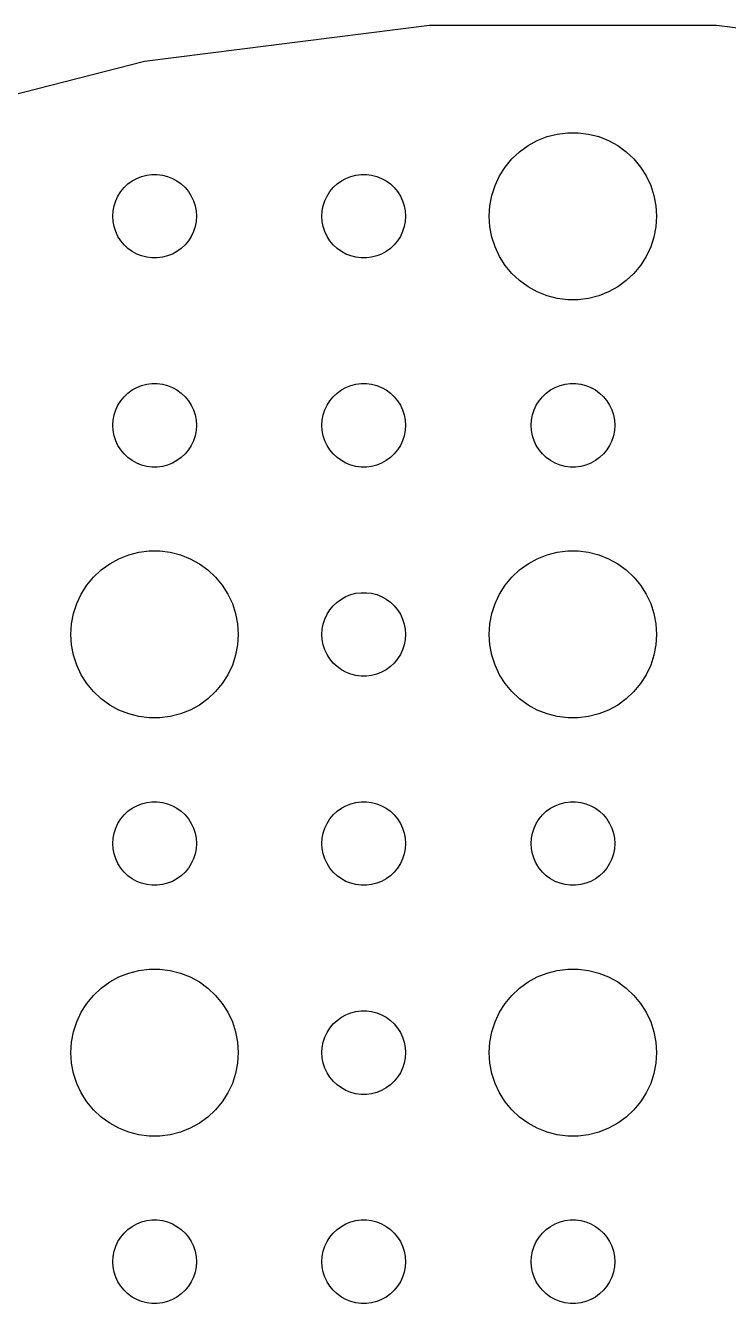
# Model space of a CAD drawing. Header units: metres. Extents: x -82 to 82, y -82 to 82.
# Drawn here: x -19.62 to 5.57, y 36 to 81.84 of the extents above; entities that cross this region are included whole.
import ezdxf

# ---------------------------------------------------------------- set-up
doc = ezdxf.new("R2010")
doc.units = ezdxf.units.M

msp = doc.modelspace()

# ---------------------------------------------------------------- linework, layer by layer
for p, q in [((-5.14882, 81.8382), (-15.3653, 80.5475)), ((5.14882, 81.8382), (-5.14882, 81.8382)), ((15.3653, 80.5475), (5.14882, 81.8382)), ((-15.3653, 80.5475), (-25.3394, 77.9866)), ((-0.92705, 77.8532), (-0.56213, 77.9469)), ((-0.56213, 77.9469), (-0.18837, 77.9941)), ((-0.18837, 77.9941), (0.18837, 77.9941)), ((0.18837, 77.9941), (0.56213, 77.9469)), ((0.56213, 77.9469), (0.92705, 77.8532)), ((-1.91226, 77.3115), (-1.60747, 77.533)), ((-1.60747, 77.533), (-1.27733, 77.7145)), ((-1.27733, 77.7145), (-0.92705, 77.8532)), ((0.92705, 77.8532), (1.27733, 77.7145)), ((1.27733, 77.7145), (1.60747, 77.533)), ((1.60747, 77.533), (1.91226, 77.3115)), ((-2.42705, 76.7634), (-2.1869, 77.0536)), ((-2.1869, 77.0536), (-1.91226, 77.3115)), ((1.91226, 77.3115), (2.1869, 77.0536)), ((2.1869, 77.0536), (2.42705, 76.7634)), ((-2.62891, 76.4453), (-2.42705, 76.7634)), ((2.42705, 76.7634), (2.62891, 76.4453)), ((-16.0934, 76.0268), (-15.9561, 76.1558)), ((-15.9561, 76.1558), (-15.8037, 76.2665)), ((-15.8037, 76.2665), (-15.6387, 76.3572)), ((-15.6387, 76.3572), (-15.4635, 76.4266)), ((-15.4635, 76.4266), (-15.2811, 76.4734)), ((-15.2811, 76.4734), (-15.0942, 76.497)), ((-15.0942, 76.497), (-14.9058, 76.497)), ((-14.9058, 76.497), (-14.7189, 76.4734)), ((-14.7189, 76.4734), (-14.5365, 76.4266)), ((-14.5365, 76.4266), (-14.3613, 76.3572)), ((-14.3613, 76.3572), (-14.1963, 76.2665)), ((-14.1963, 76.2665), (-14.0439, 76.1558)), ((-14.0439, 76.1558), (-13.9065, 76.0268)), ((-8.59344, 76.0268), (-8.45613, 76.1558)), ((-8.45613, 76.1558), (-8.30373, 76.2665)), ((-8.30373, 76.2665), (-8.13866, 76.3572)), ((-8.13866, 76.3572), (-7.96352, 76.4266)), ((-7.96352, 76.4266), (-7.78107, 76.4734)), ((-7.78107, 76.4734), (-7.59418, 76.497)), ((-7.59418, 76.497), (-7.40581, 76.497)), ((-7.40581, 76.497), (-7.21892, 76.4734)), ((-7.21892, 76.4734), (-7.03647, 76.4266)), ((-7.03647, 76.4266), (-6.86133, 76.3572)), ((-6.86133, 76.3572), (-6.69626, 76.2665)), ((-6.69626, 76.2665), (-6.54385, 76.1558)), ((-6.54385, 76.1558), (-6.40654, 76.0268)), ((-2.90575, 75.7461), (-2.78932, 76.1044)), ((-2.78932, 76.1044), (-2.62891, 76.4453)), ((2.62891, 76.4453), (2.78932, 76.1044)), ((2.78932, 76.1044), (2.90575, 75.7461)), ((-16.3947, 75.5522), (-16.3145, 75.7226)), ((-16.3145, 75.7226), (-16.2135, 75.8817)), ((-16.2135, 75.8817), (-16.0934, 76.0268)), ((-13.9065, 76.0268), (-13.7865, 75.8817)), ((-13.7865, 75.8817), (-13.6855, 75.7226)), ((-13.6855, 75.7226), (-13.6053, 75.5522)), ((-8.89465, 75.5522), (-8.81445, 75.7226)), ((-8.81445, 75.7226), (-8.71352, 75.8817)), ((-8.71352, 75.8817), (-8.59344, 76.0268)), ((-6.40654, 76.0268), (-6.28647, 75.8817)), ((-6.28647, 75.8817), (-6.18553, 75.7226)), ((-6.18553, 75.7226), (-6.10533, 75.5522)), ((-2.97633, 75.376), (-2.90575, 75.7461)), ((2.90575, 75.7461), (2.97633, 75.376)), ((-16.5, 75), (-16.4882, 75.188)), ((-16.4882, 75.188), (-16.4529, 75.373)), ((-16.4529, 75.373), (-16.3947, 75.5522)), ((-13.6053, 75.5522), (-13.5471, 75.373)), ((-13.5471, 75.373), (-13.5118, 75.188)), ((-13.5118, 75.188), (-13.5, 75)), ((-9, 75), (-8.98816, 75.188)), ((-8.98816, 75.188), (-8.95287, 75.373)), ((-8.95287, 75.373), (-8.89465, 75.5522)), ((-6.10533, 75.5522), (-6.04712, 75.373)), ((-6.04712, 75.373), (-6.01183, 75.188)), ((-6.01183, 75.188), (-6, 75)), ((-3, 75), (-2.97633, 75.376)), ((2.97633, 75.376), (3, 75)), ((-16.4882, 74.812), (-16.5, 75)), ((-16.4529, 74.627), (-16.4882, 74.812)), ((-13.5118, 74.812), (-13.5471, 74.627)), ((-13.5, 75), (-13.5118, 74.812)), ((-8.98816, 74.812), (-9, 75)), ((-8.95287, 74.627), (-8.98816, 74.812)), ((-6.01183, 74.812), (-6.04712, 74.627)), ((-6, 75), (-6.01183, 74.812)), ((-2.97633, 74.624), (-3, 75)), ((3, 75), (2.97633, 74.624)), ((-16.3947, 74.4478), (-16.4529, 74.627)), ((-16.3145, 74.2774), (-16.3947, 74.4478)), ((-16.2135, 74.1183), (-16.3145, 74.2774)), ((-13.6855, 74.2774), (-13.7865, 74.1183)), ((-13.6053, 74.4478), (-13.6855, 74.2774)), ((-13.5471, 74.627), (-13.6053, 74.4478)), ((-8.89465, 74.4478), (-8.95287, 74.627)), ((-8.81445, 74.2774), (-8.89465, 74.4478)), ((-8.71352, 74.1183), (-8.81445, 74.2774)), ((-6.18553, 74.2774), (-6.28647, 74.1183)), ((-6.10533, 74.4478), (-6.18553, 74.2774)), ((-6.04712, 74.627), (-6.10533, 74.4478)), ((-2.90575, 74.2539), (-2.97633, 74.624)), ((-2.78932, 73.8956), (-2.90575, 74.2539)), ((2.90575, 74.2539), (2.78932, 73.8956)), ((2.97633, 74.624), (2.90575, 74.2539)), ((-16.0934, 73.9732), (-16.2135, 74.1183)), ((-15.9561, 73.8442), (-16.0934, 73.9732)), ((-15.8037, 73.7335), (-15.9561, 73.8442)), ((-14.0439, 73.8442), (-14.1963, 73.7335)), ((-13.9065, 73.9732), (-14.0439, 73.8442)), ((-13.7865, 74.1183), (-13.9065, 73.9732)), ((-8.59344, 73.9732), (-8.71352, 74.1183)), ((-8.45613, 73.8442), (-8.59344, 73.9732)), ((-8.30373, 73.7335), (-8.45613, 73.8442)), ((-6.54385, 73.8442), (-6.69626, 73.7335)), ((-6.40654, 73.9732), (-6.54385, 73.8442)), ((-6.28647, 74.1183), (-6.40654, 73.9732)), ((-2.62891, 73.5547), (-2.78932, 73.8956)), ((2.78932, 73.8956), (2.62891, 73.5547)), ((-15.6387, 73.6428), (-15.8037, 73.7335)), ((-15.4635, 73.5734), (-15.6387, 73.6428)), ((-15.2811, 73.5266), (-15.4635, 73.5734)), ((-15.0942, 73.503), (-15.2811, 73.5266)), ((-14.9058, 73.503), (-15.0942, 73.503)), ((-14.7189, 73.5266), (-14.9058, 73.503)), ((-14.5365, 73.5734), (-14.7189, 73.5266)), ((-14.3613, 73.6428), (-14.5365, 73.5734)), ((-14.1963, 73.7335), (-14.3613, 73.6428)), ((-8.13866, 73.6428), (-8.30373, 73.7335)), ((-7.96352, 73.5734), (-8.13866, 73.6428)), ((-7.78107, 73.5266), (-7.96352, 73.5734)), ((-7.59418, 73.503), (-7.78107, 73.5266)), ((-7.40581, 73.503), (-7.59418, 73.503)), ((-7.21892, 73.5266), (-7.40581, 73.503)), ((-7.03647, 73.5734), (-7.21892, 73.5266)), ((-6.86133, 73.6428), (-7.03647, 73.5734)), ((-6.69626, 73.7335), (-6.86133, 73.6428)), ((-2.42705, 73.2366), (-2.62891, 73.5547)), ((2.62891, 73.5547), (2.42705, 73.2366)), ((-2.1869, 72.9464), (-2.42705, 73.2366)), ((-1.91226, 72.6885), (-2.1869, 72.9464)), ((2.1869, 72.9464), (1.91226, 72.6885)), ((2.42705, 73.2366), (2.1869, 72.9464)), ((-1.60747, 72.467), (-1.91226, 72.6885)), ((-1.27733, 72.2855), (-1.60747, 72.467)), ((1.60747, 72.467), (1.27733, 72.2855)), ((1.91226, 72.6885), (1.60747, 72.467)), ((-0.92705, 72.1468), (-1.27733, 72.2855)), ((-0.56213, 72.0531), (-0.92705, 72.1468)), ((-0.18837, 72.0059), (-0.56213, 72.0531)), ((0.18837, 72.0059), (-0.18837, 72.0059)), ((0.56213, 72.0531), (0.18837, 72.0059)), ((0.92705, 72.1468), (0.56213, 72.0531)), ((1.27733, 72.2855), (0.92705, 72.1468)), ((-15.9561, 68.6558), (-15.8037, 68.7665)), ((-15.8037, 68.7665), (-15.6387, 68.8572)), ((-15.6387, 68.8572), (-15.4635, 68.9266)), ((-15.4635, 68.9266), (-15.2811, 68.9734)), ((-15.2811, 68.9734), (-15.0942, 68.997)), ((-15.0942, 68.997), (-14.9058, 68.997)), ((-14.9058, 68.997), (-14.7189, 68.9734)), ((-14.7189, 68.9734), (-14.5365, 68.9266)), ((-14.5365, 68.9266), (-14.3613, 68.8572)), ((-14.3613, 68.8572), (-14.1963, 68.7665)), ((-14.1963, 68.7665), (-14.0439, 68.6558)), ((-8.45613, 68.6558), (-8.30373, 68.7665)), ((-8.30373, 68.7665), (-8.13866, 68.8572)), ((-8.13866, 68.8572), (-7.96352, 68.9266)), ((-7.96352, 68.9266), (-7.78107, 68.9734)), ((-7.78107, 68.9734), (-7.59418, 68.997)), ((-7.59418, 68.997), (-7.40581, 68.997)), ((-7.40581, 68.997), (-7.21892, 68.9734)), ((-7.21892, 68.9734), (-7.03647, 68.9266)), ((-7.03647, 68.9266), (-6.86133, 68.8572)), ((-6.86133, 68.8572), (-6.69626, 68.7665)), ((-6.69626, 68.7665), (-6.54385, 68.6558)), ((-0.95613, 68.6558), (-0.80373, 68.7665)), ((-0.80373, 68.7665), (-0.63866, 68.8572)), ((-0.63866, 68.8572), (-0.46352, 68.9266)), ((-0.46352, 68.9266), (-0.28107, 68.9734)), ((-0.28107, 68.9734), (-0.09418, 68.997)), ((-0.09418, 68.997), (0.09418, 68.997)), ((0.09418, 68.997), (0.28107, 68.9734)), ((0.28107, 68.9734), (0.46352, 68.9266)), ((0.46352, 68.9266), (0.63866, 68.8572)), ((0.63866, 68.8572), (0.80373, 68.7665)), ((0.80373, 68.7665), (0.95613, 68.6558)), ((-16.3145, 68.2226), (-16.2135, 68.3817)), ((-16.2135, 68.3817), (-16.0934, 68.5268)), ((-16.0934, 68.5268), (-15.9561, 68.6558)), ((-14.0439, 68.6558), (-13.9065, 68.5268)), ((-13.9065, 68.5268), (-13.7865, 68.3817)), ((-13.7865, 68.3817), (-13.6855, 68.2226)), ((-8.81445, 68.2226), (-8.71352, 68.3817)), ((-8.71352, 68.3817), (-8.59344, 68.5268)), ((-8.59344, 68.5268), (-8.45613, 68.6558)), ((-6.54385, 68.6558), (-6.40654, 68.5268)), ((-6.40654, 68.5268), (-6.28647, 68.3817)), ((-6.28647, 68.3817), (-6.18553, 68.2226)), ((-1.31445, 68.2226), (-1.21352, 68.3817)), ((-1.21352, 68.3817), (-1.09344, 68.5268)), ((-1.09344, 68.5268), (-0.95613, 68.6558)), ((0.95613, 68.6558), (1.09344, 68.5268)), ((1.09344, 68.5268), (1.21352, 68.3817)), ((1.21352, 68.3817), (1.31445, 68.2226)), ((-16.4882, 67.688), (-16.4529, 67.873)), ((-16.4529, 67.873), (-16.3947, 68.0522)), ((-16.3947, 68.0522), (-16.3145, 68.2226)), ((-13.6855, 68.2226), (-13.6053, 68.0522)), ((-13.6053, 68.0522), (-13.5471, 67.873)), ((-13.5471, 67.873), (-13.5118, 67.688)), ((-8.98816, 67.688), (-8.95287, 67.873)), ((-8.95287, 67.873), (-8.89465, 68.0522)), ((-8.89465, 68.0522), (-8.81445, 68.2226)), ((-6.18553, 68.2226), (-6.10533, 68.0522)), ((-6.10533, 68.0522), (-6.04712, 67.873)), ((-6.04712, 67.873), (-6.01183, 67.688)), ((-1.48816, 67.688), (-1.45287, 67.873)), ((-1.45287, 67.873), (-1.39465, 68.0522)), ((-1.39465, 68.0522), (-1.31445, 68.2226)), ((1.31445, 68.2226), (1.39465, 68.0522)), ((1.39465, 68.0522), (1.45287, 67.873)), ((1.45287, 67.873), (1.48816, 67.688)), ((-16.5, 67.5), (-16.4882, 67.688)), ((-16.4882, 67.312), (-16.5, 67.5)), ((-13.5118, 67.688), (-13.5, 67.5)), ((-13.5, 67.5), (-13.5118, 67.312)), ((-9, 67.5), (-8.98816, 67.688)), ((-8.98816, 67.312), (-9, 67.5)), ((-6.01183, 67.688), (-6, 67.5)), ((-6, 67.5), (-6.01183, 67.312)), ((-1.5, 67.5), (-1.48816, 67.688)), ((-1.48816, 67.312), (-1.5, 67.5)), ((1.48816, 67.688), (1.5, 67.5)), ((1.5, 67.5), (1.48816, 67.312)), ((-16.4529, 67.127), (-16.4882, 67.312)), ((-16.3947, 66.9478), (-16.4529, 67.127)), ((-16.3145, 66.7774), (-16.3947, 66.9478)), ((-13.6053, 66.9478), (-13.6855, 66.7774)), ((-13.5471, 67.127), (-13.6053, 66.9478)), ((-13.5118, 67.312), (-13.5471, 67.127)), ((-8.95287, 67.127), (-8.98816, 67.312)), ((-8.89465, 66.9478), (-8.95287, 67.127)), ((-8.81445, 66.7774), (-8.89465, 66.9478)), ((-6.10533, 66.9478), (-6.18553, 66.7774)), ((-6.04712, 67.127), (-6.10533, 66.9478)), ((-6.01183, 67.312), (-6.04712, 67.127)), ((-1.45287, 67.127), (-1.48816, 67.312)), ((-1.39465, 66.9478), (-1.45287, 67.127)), ((-1.31445, 66.7774), (-1.39465, 66.9478)), ((1.39465, 66.9478), (1.31445, 66.7774)), ((1.45287, 67.127), (1.39465, 66.9478)), ((1.48816, 67.312), (1.45287, 67.127)), ((-16.2135, 66.6183), (-16.3145, 66.7774)), ((-16.0934, 66.4732), (-16.2135, 66.6183)), ((-15.9561, 66.3442), (-16.0934, 66.4732)), ((-13.9065, 66.4732), (-14.0439, 66.3442)), ((-13.7865, 66.6183), (-13.9065, 66.4732)), ((-13.6855, 66.7774), (-13.7865, 66.6183)), ((-8.71352, 66.6183), (-8.81445, 66.7774)), ((-8.59344, 66.4732), (-8.71352, 66.6183)), ((-8.45613, 66.3442), (-8.59344, 66.4732)), ((-6.40654, 66.4732), (-6.54385, 66.3442)), ((-6.28647, 66.6183), (-6.40654, 66.4732)), ((-6.18553, 66.7774), (-6.28647, 66.6183)), ((-1.21352, 66.6183), (-1.31445, 66.7774)), ((-1.09344, 66.4732), (-1.21352, 66.6183)), ((-0.95613, 66.3442), (-1.09344, 66.4732)), ((1.09344, 66.4732), (0.95613, 66.3442)), ((1.21352, 66.6183), (1.09344, 66.4732)), ((1.31445, 66.7774), (1.21352, 66.6183)), ((-15.8037, 66.2335), (-15.9561, 66.3442)), ((-15.6387, 66.1428), (-15.8037, 66.2335)), ((-15.4635, 66.0734), (-15.6387, 66.1428)), ((-15.2811, 66.0266), (-15.4635, 66.0734)), ((-15.0942, 66.003), (-15.2811, 66.0266)), ((-14.9058, 66.003), (-15.0942, 66.003)), ((-14.7189, 66.0266), (-14.9058, 66.003)), ((-14.5365, 66.0734), (-14.7189, 66.0266)), ((-14.3613, 66.1428), (-14.5365, 66.0734)), ((-14.1963, 66.2335), (-14.3613, 66.1428)), ((-14.0439, 66.3442), (-14.1963, 66.2335)), ((-8.30373, 66.2335), (-8.45613, 66.3442)), ((-8.13866, 66.1428), (-8.30373, 66.2335)), ((-7.96352, 66.0734), (-8.13866, 66.1428)), ((-7.78107, 66.0266), (-7.96352, 66.0734)), ((-7.59418, 66.003), (-7.78107, 66.0266)), ((-7.40581, 66.003), (-7.59418, 66.003)), ((-7.21892, 66.0266), (-7.40581, 66.003)), ((-7.03647, 66.0734), (-7.21892, 66.0266)), ((-6.86133, 66.1428), (-7.03647, 66.0734)), ((-6.69626, 66.2335), (-6.86133, 66.1428)), ((-6.54385, 66.3442), (-6.69626, 66.2335)), ((-0.80373, 66.2335), (-0.95613, 66.3442)), ((-0.63866, 66.1428), (-0.80373, 66.2335)), ((-0.46352, 66.0734), (-0.63866, 66.1428)), ((-0.28107, 66.0266), (-0.46352, 66.0734)), ((-0.09418, 66.003), (-0.28107, 66.0266)), ((0.09418, 66.003), (-0.09418, 66.003)), ((0.28107, 66.0266), (0.09418, 66.003)), ((0.46352, 66.0734), (0.28107, 66.0266)), ((0.63866, 66.1428), (0.46352, 66.0734)), ((0.80373, 66.2335), (0.63866, 66.1428)), ((0.95613, 66.3442), (0.80373, 66.2335)), ((-16.2773, 62.7145), (-15.927, 62.8532)), ((-15.927, 62.8532), (-15.5621, 62.9469)), ((-15.5621, 62.9469), (-15.1884, 62.9941)), ((-15.1884, 62.9941), (-14.8116, 62.9941)), ((-14.8116, 62.9941), (-14.4379, 62.9469)), ((-14.4379, 62.9469), (-14.0729, 62.8532)), ((-14.0729, 62.8532), (-13.7227, 62.7145)), ((-1.27733, 62.7145), (-0.92705, 62.8532)), ((-0.92705, 62.8532), (-0.56213, 62.9469)), ((-0.56213, 62.9469), (-0.18837, 62.9941)), ((-0.18837, 62.9941), (0.18837, 62.9941)), ((0.18837, 62.9941), (0.56213, 62.9469)), ((0.56213, 62.9469), (0.92705, 62.8532)), ((0.92705, 62.8532), (1.27733, 62.7145)), ((-16.9123, 62.3115), (-16.6075, 62.533)), ((-16.6075, 62.533), (-16.2773, 62.7145)), ((-13.7227, 62.7145), (-13.3925, 62.533)), ((-13.3925, 62.533), (-13.0877, 62.3115)), ((-1.91226, 62.3115), (-1.60747, 62.533)), ((-1.60747, 62.533), (-1.27733, 62.7145)), ((1.27733, 62.7145), (1.60747, 62.533)), ((1.60747, 62.533), (1.91226, 62.3115)), ((-17.427, 61.7634), (-17.1869, 62.0536)), ((-17.1869, 62.0536), (-16.9123, 62.3115)), ((-13.0877, 62.3115), (-12.8131, 62.0536)), ((-12.8131, 62.0536), (-12.5729, 61.7634)), ((-2.42705, 61.7634), (-2.1869, 62.0536)), ((-2.1869, 62.0536), (-1.91226, 62.3115)), ((1.91226, 62.3115), (2.1869, 62.0536)), ((2.1869, 62.0536), (2.42705, 61.7634)), ((-17.7893, 61.1044), (-17.6289, 61.4453)), ((-17.6289, 61.4453), (-17.427, 61.7634)), ((-12.5729, 61.7634), (-12.3711, 61.4453)), ((-12.3711, 61.4453), (-12.2107, 61.1044)), ((-8.13866, 61.3572), (-7.96352, 61.4266)), ((-7.96352, 61.4266), (-7.78107, 61.4734)), ((-7.78107, 61.4734), (-7.59418, 61.497)), ((-7.59418, 61.497), (-7.40581, 61.497)), ((-7.40581, 61.497), (-7.21892, 61.4734)), ((-7.21892, 61.4734), (-7.03647, 61.4266)), ((-7.03647, 61.4266), (-6.86133, 61.3572)), ((-2.78932, 61.1044), (-2.62891, 61.4453)), ((-2.62891, 61.4453), (-2.42705, 61.7634)), ((2.42705, 61.7634), (2.62891, 61.4453)), ((2.62891, 61.4453), (2.78932, 61.1044)), ((-17.9057, 60.7461), (-17.7893, 61.1044)), ((-12.2107, 61.1044), (-12.0942, 60.7461)), ((-8.71352, 60.8817), (-8.59344, 61.0268)), ((-8.59344, 61.0268), (-8.45613, 61.1558)), ((-8.45613, 61.1558), (-8.30373, 61.2665)), ((-8.30373, 61.2665), (-8.13866, 61.3572)), ((-6.86133, 61.3572), (-6.69626, 61.2665)), ((-6.69626, 61.2665), (-6.54385, 61.1558)), ((-6.54385, 61.1558), (-6.40654, 61.0268)), ((-6.40654, 61.0268), (-6.28647, 60.8817)), ((-2.90575, 60.7461), (-2.78932, 61.1044)), ((2.78932, 61.1044), (2.90575, 60.7461)), ((-17.9763, 60.376), (-17.9057, 60.7461)), ((-12.0942, 60.7461), (-12.0237, 60.376)), ((-8.95287, 60.373), (-8.89465, 60.5522)), ((-8.89465, 60.5522), (-8.81445, 60.7226)), ((-8.81445, 60.7226), (-8.71352, 60.8817)), ((-6.28647, 60.8817), (-6.18553, 60.7226)), ((-6.18553, 60.7226), (-6.10533, 60.5522)), ((-6.10533, 60.5522), (-6.04712, 60.373)), ((-2.97633, 60.376), (-2.90575, 60.7461)), ((2.90575, 60.7461), (2.97633, 60.376)), ((-18, 60), (-17.9763, 60.376)), ((-12.0237, 60.376), (-12, 60)), ((-9, 60), (-8.98816, 60.188)), ((-8.98816, 60.188), (-8.95287, 60.373)), ((-6.04712, 60.373), (-6.01183, 60.188)), ((-6.01183, 60.188), (-6, 60)), ((-3, 60), (-2.97633, 60.376)), ((2.97633, 60.376), (3, 60)), ((-17.9763, 59.624), (-18, 60)), ((-17.9057, 59.2539), (-17.9763, 59.624)), ((-12.0237, 59.624), (-12.0942, 59.2539)), ((-12, 60), (-12.0237, 59.624)), ((-8.98816, 59.812), (-9, 60)), ((-8.95287, 59.627), (-8.98816, 59.812)), ((-8.89465, 59.4478), (-8.95287, 59.627)), ((-6.04712, 59.627), (-6.10533, 59.4478)), ((-6.01183, 59.812), (-6.04712, 59.627)), ((-6, 60), (-6.01183, 59.812)), ((-2.97633, 59.624), (-3, 60)), ((-2.90575, 59.2539), (-2.97633, 59.624)), ((2.97633, 59.624), (2.90575, 59.2539)), ((3, 60), (2.97633, 59.624)), ((-17.7893, 58.8956), (-17.9057, 59.2539)), ((-12.0942, 59.2539), (-12.2107, 58.8956)), ((-8.81445, 59.2774), (-8.89465, 59.4478)), ((-8.71352, 59.1183), (-8.81445, 59.2774)), ((-6.18553, 59.2774), (-6.28647, 59.1183)), ((-6.10533, 59.4478), (-6.18553, 59.2774)), ((-2.78932, 58.8956), (-2.90575, 59.2539)), ((2.90575, 59.2539), (2.78932, 58.8956)), ((-17.6289, 58.5547), (-17.7893, 58.8956)), ((-12.2107, 58.8956), (-12.3711, 58.5547)), ((-8.59344, 58.9732), (-8.71352, 59.1183)), ((-8.45613, 58.8442), (-8.59344, 58.9732)), ((-8.30373, 58.7335), (-8.45613, 58.8442)), ((-8.13866, 58.6428), (-8.30373, 58.7335)), ((-6.69626, 58.7335), (-6.86133, 58.6428)), ((-6.54385, 58.8442), (-6.69626, 58.7335)), ((-6.40654, 58.9732), (-6.54385, 58.8442)), ((-6.28647, 59.1183), (-6.40654, 58.9732)), ((-2.62891, 58.5547), (-2.78932, 58.8956)), ((2.78932, 58.8956), (2.62891, 58.5547)), ((-17.427, 58.2366), (-17.6289, 58.5547)), ((-17.1869, 57.9464), (-17.427, 58.2366)), ((-12.5729, 58.2366), (-12.8131, 57.9464)), ((-12.3711, 58.5547), (-12.5729, 58.2366)), ((-7.96352, 58.5734), (-8.13866, 58.6428)), ((-7.78107, 58.5266), (-7.96352, 58.5734)), ((-7.59418, 58.503), (-7.78107, 58.5266)), ((-7.40581, 58.503), (-7.59418, 58.503)), ((-7.21892, 58.5266), (-7.40581, 58.503)), ((-7.03647, 58.5734), (-7.21892, 58.5266)), ((-6.86133, 58.6428), (-7.03647, 58.5734)), ((-2.42705, 58.2366), (-2.62891, 58.5547)), ((-2.1869, 57.9464), (-2.42705, 58.2366)), ((2.42705, 58.2366), (2.1869, 57.9464)), ((2.62891, 58.5547), (2.42705, 58.2366)), ((-16.9123, 57.6885), (-17.1869, 57.9464)), ((-12.8131, 57.9464), (-13.0877, 57.6885)), ((-1.91226, 57.6885), (-2.1869, 57.9464)), ((2.1869, 57.9464), (1.91226, 57.6885)), ((-16.6075, 57.467), (-16.9123, 57.6885)), ((-16.2773, 57.2855), (-16.6075, 57.467)), ((-13.3925, 57.467), (-13.7227, 57.2855)), ((-13.0877, 57.6885), (-13.3925, 57.467)), ((-1.60747, 57.467), (-1.91226, 57.6885)), ((-1.27733, 57.2855), (-1.60747, 57.467)), ((1.60747, 57.467), (1.27733, 57.2855)), ((1.91226, 57.6885), (1.60747, 57.467)), ((-15.927, 57.1468), (-16.2773, 57.2855)), ((-15.5621, 57.0531), (-15.927, 57.1468)), ((-15.1884, 57.0059), (-15.5621, 57.0531)), ((-14.8116, 57.0059), (-15.1884, 57.0059)), ((-14.4379, 57.0531), (-14.8116, 57.0059)), ((-14.0729, 57.1468), (-14.4379, 57.0531)), ((-13.7227, 57.2855), (-14.0729, 57.1468)), ((-0.92705, 57.1468), (-1.27733, 57.2855)), ((-0.56213, 57.0531), (-0.92705, 57.1468)), ((-0.18837, 57.0059), (-0.56213, 57.0531)), ((0.18837, 57.0059), (-0.18837, 57.0059)), ((0.56213, 57.0531), (0.18837, 57.0059)), ((0.92705, 57.1468), (0.56213, 57.0531)), ((1.27733, 57.2855), (0.92705, 57.1468)), ((-16.0934, 53.5268), (-15.9561, 53.6558)), ((-15.9561, 53.6558), (-15.8037, 53.7665)), ((-15.8037, 53.7665), (-15.6387, 53.8572)), ((-15.6387, 53.8572), (-15.4635, 53.9266)), ((-15.4635, 53.9266), (-15.2811, 53.9734)), ((-15.2811, 53.9734), (-15.0942, 53.997)), ((-15.0942, 53.997), (-14.9058, 53.997)), ((-14.9058, 53.997), (-14.7189, 53.9734)), ((-14.7189, 53.9734), (-14.5365, 53.9266)), ((-14.5365, 53.9266), (-14.3613, 53.8572)), ((-14.3613, 53.8572), (-14.1963, 53.7665)), ((-14.1963, 53.7665), (-14.0439, 53.6558)), ((-14.0439, 53.6558), (-13.9065, 53.5268)), ((-8.59344, 53.5268), (-8.45613, 53.6558)), ((-8.45613, 53.6558), (-8.30373, 53.7665)), ((-8.30373, 53.7665), (-8.13866, 53.8572)), ((-8.13866, 53.8572), (-7.96352, 53.9266)), ((-7.96352, 53.9266), (-7.78107, 53.9734)), ((-7.78107, 53.9734), (-7.59418, 53.997)), ((-7.59418, 53.997), (-7.40581, 53.997)), ((-7.40581, 53.997), (-7.21892, 53.9734)), ((-7.21892, 53.9734), (-7.03647, 53.9266)), ((-7.03647, 53.9266), (-6.86133, 53.8572)), ((-6.86133, 53.8572), (-6.69626, 53.7665)), ((-6.69626, 53.7665), (-6.54385, 53.6558)), ((-6.54385, 53.6558), (-6.40654, 53.5268)), ((-1.09344, 53.5268), (-0.95613, 53.6558)), ((-0.95613, 53.6558), (-0.80373, 53.7665)), ((-0.80373, 53.7665), (-0.63866, 53.8572)), ((-0.63866, 53.8572), (-0.46352, 53.9266)), ((-0.46352, 53.9266), (-0.28107, 53.9734)), ((-0.28107, 53.9734), (-0.09418, 53.997)), ((-0.09418, 53.997), (0.09418, 53.997)), ((0.09418, 53.997), (0.28107, 53.9734)), ((0.28107, 53.9734), (0.46352, 53.9266)), ((0.46352, 53.9266), (0.63866, 53.8572)), ((0.63866, 53.8572), (0.80373, 53.7665)), ((0.80373, 53.7665), (0.95613, 53.6558)), ((0.95613, 53.6558), (1.09344, 53.5268)), ((-16.3947, 53.0522), (-16.3145, 53.2226)), ((-16.3145, 53.2226), (-16.2135, 53.3817)), ((-16.2135, 53.3817), (-16.0934, 53.5268)), ((-13.9065, 53.5268), (-13.7865, 53.3817)), ((-13.7865, 53.3817), (-13.6855, 53.2226)), ((-13.6855, 53.2226), (-13.6053, 53.0522)), ((-8.89465, 53.0522), (-8.81445, 53.2226)), ((-8.81445, 53.2226), (-8.71352, 53.3817)), ((-8.71352, 53.3817), (-8.59344, 53.5268)), ((-6.40654, 53.5268), (-6.28647, 53.3817)), ((-6.28647, 53.3817), (-6.18553, 53.2226)), ((-6.18553, 53.2226), (-6.10533, 53.0522)), ((-1.39465, 53.0522), (-1.31445, 53.2226)), ((-1.31445, 53.2226), (-1.21352, 53.3817)), ((-1.21352, 53.3817), (-1.09344, 53.5268)), ((1.09344, 53.5268), (1.21352, 53.3817)), ((1.21352, 53.3817), (1.31445, 53.2226)), ((1.31445, 53.2226), (1.39465, 53.0522)), ((-16.4882, 52.688), (-16.4529, 52.873)), ((-16.4529, 52.873), (-16.3947, 53.0522)), ((-13.6053, 53.0522), (-13.5471, 52.873)), ((-13.5471, 52.873), (-13.5118, 52.688)), ((-8.98816, 52.688), (-8.95287, 52.873)), ((-8.95287, 52.873), (-8.89465, 53.0522)), ((-6.10533, 53.0522), (-6.04712, 52.873)), ((-6.04712, 52.873), (-6.01183, 52.688)), ((-1.48816, 52.688), (-1.45287, 52.873)), ((-1.45287, 52.873), (-1.39465, 53.0522)), ((1.39465, 53.0522), (1.45287, 52.873)), ((1.45287, 52.873), (1.48816, 52.688)), ((-16.5, 52.5), (-16.4882, 52.688)), ((-16.4882, 52.312), (-16.5, 52.5)), ((-16.4529, 52.127), (-16.4882, 52.312)), ((-13.5118, 52.312), (-13.5471, 52.127)), ((-13.5118, 52.688), (-13.5, 52.5)), ((-13.5, 52.5), (-13.5118, 52.312)), ((-9, 52.5), (-8.98816, 52.688)), ((-8.98816, 52.312), (-9, 52.5)), ((-8.95287, 52.127), (-8.98816, 52.312)), ((-6.01183, 52.312), (-6.04712, 52.127)), ((-6.01183, 52.688), (-6, 52.5)), ((-6, 52.5), (-6.01183, 52.312)), ((-1.5, 52.5), (-1.48816, 52.688)), ((-1.48816, 52.312), (-1.5, 52.5)), ((-1.45287, 52.127), (-1.48816, 52.312)), ((1.48816, 52.312), (1.45287, 52.127)), ((1.48816, 52.688), (1.5, 52.5)), ((1.5, 52.5), (1.48816, 52.312)), ((-16.3947, 51.9478), (-16.4529, 52.127)), ((-16.3145, 51.7774), (-16.3947, 51.9478)), ((-13.6053, 51.9478), (-13.6855, 51.7774)), ((-13.5471, 52.127), (-13.6053, 51.9478)), ((-8.89465, 51.9478), (-8.95287, 52.127)), ((-8.81445, 51.7774), (-8.89465, 51.9478)), ((-6.10533, 51.9478), (-6.18553, 51.7774)), ((-6.04712, 52.127), (-6.10533, 51.9478)), ((-1.39465, 51.9478), (-1.45287, 52.127)), ((-1.31445, 51.7774), (-1.39465, 51.9478)), ((1.39465, 51.9478), (1.31445, 51.7774)), ((1.45287, 52.127), (1.39465, 51.9478)), ((-16.2135, 51.6183), (-16.3145, 51.7774)), ((-16.0934, 51.4732), (-16.2135, 51.6183)), ((-15.9561, 51.3442), (-16.0934, 51.4732)), ((-15.8037, 51.2335), (-15.9561, 51.3442)), ((-14.0439, 51.3442), (-14.1963, 51.2335)), ((-13.9065, 51.4732), (-14.0439, 51.3442)), ((-13.7865, 51.6183), (-13.9065, 51.4732)), ((-13.6855, 51.7774), (-13.7865, 51.6183)), ((-8.71352, 51.6183), (-8.81445, 51.7774)), ((-8.59344, 51.4732), (-8.71352, 51.6183)), ((-8.45613, 51.3442), (-8.59344, 51.4732)), ((-8.30373, 51.2335), (-8.45613, 51.3442)), ((-6.54385, 51.3442), (-6.69626, 51.2335)), ((-6.40654, 51.4732), (-6.54385, 51.3442)), ((-6.28647, 51.6183), (-6.40654, 51.4732)), ((-6.18553, 51.7774), (-6.28647, 51.6183)), ((-1.21352, 51.6183), (-1.31445, 51.7774)), ((-1.09344, 51.4732), (-1.21352, 51.6183)), ((-0.95613, 51.3442), (-1.09344, 51.4732)), ((-0.80373, 51.2335), (-0.95613, 51.3442)), ((0.95613, 51.3442), (0.80373, 51.2335)), ((1.09344, 51.4732), (0.95613, 51.3442)), ((1.21352, 51.6183), (1.09344, 51.4732)), ((1.31445, 51.7774), (1.21352, 51.6183)), ((-15.6387, 51.1428), (-15.8037, 51.2335)), ((-15.4635, 51.0734), (-15.6387, 51.1428)), ((-15.2811, 51.0266), (-15.4635, 51.0734)), ((-15.0942, 51.003), (-15.2811, 51.0266)), ((-14.9058, 51.003), (-15.0942, 51.003)), ((-14.7189, 51.0266), (-14.9058, 51.003)), ((-14.5365, 51.0734), (-14.7189, 51.0266)), ((-14.3613, 51.1428), (-14.5365, 51.0734)), ((-14.1963, 51.2335), (-14.3613, 51.1428)), ((-8.13866, 51.1428), (-8.30373, 51.2335)), ((-7.96352, 51.0734), (-8.13866, 51.1428)), ((-7.78107, 51.0266), (-7.96352, 51.0734)), ((-7.59418, 51.003), (-7.78107, 51.0266)), ((-7.40581, 51.003), (-7.59418, 51.003)), ((-7.21892, 51.0266), (-7.40581, 51.003)), ((-7.03647, 51.0734), (-7.21892, 51.0266)), ((-6.86133, 51.1428), (-7.03647, 51.0734)), ((-6.69626, 51.2335), (-6.86133, 51.1428)), ((-0.63866, 51.1428), (-0.80373, 51.2335)), ((-0.46352, 51.0734), (-0.63866, 51.1428)), ((-0.28107, 51.0266), (-0.46352, 51.0734)), ((-0.09418, 51.003), (-0.28107, 51.0266)), ((0.09418, 51.003), (-0.09418, 51.003)), ((0.28107, 51.0266), (0.09418, 51.003)), ((0.46352, 51.0734), (0.28107, 51.0266)), ((0.63866, 51.1428), (0.46352, 51.0734)), ((0.80373, 51.2335), (0.63866, 51.1428)), ((-16.6075, 47.533), (-16.2773, 47.7145)), ((-16.2773, 47.7145), (-15.927, 47.8532)), ((-15.927, 47.8532), (-15.5621, 47.9469)), ((-15.5621, 47.9469), (-15.1884, 47.9941)), ((-15.1884, 47.9941), (-14.8116, 47.9941)), ((-14.8116, 47.9941), (-14.4379, 47.9469)), ((-14.4379, 47.9469), (-14.0729, 47.8532)), ((-14.0729, 47.8532), (-13.7227, 47.7145)), ((-13.7227, 47.7145), (-13.3925, 47.533)), ((-1.60747, 47.533), (-1.27733, 47.7145)), ((-1.27733, 47.7145), (-0.92705, 47.8532)), ((-0.92705, 47.8532), (-0.56213, 47.9469)), ((-0.56213, 47.9469), (-0.18837, 47.9941)), ((-0.18837, 47.9941), (0.18837, 47.9941)), ((0.18837, 47.9941), (0.56213, 47.9469)), ((0.56213, 47.9469), (0.92705, 47.8532)), ((0.92705, 47.8532), (1.27733, 47.7145)), ((1.27733, 47.7145), (1.60747, 47.533)), ((-17.1869, 47.0536), (-16.9123, 47.3115)), ((-16.9123, 47.3115), (-16.6075, 47.533)), ((-13.3925, 47.533), (-13.0877, 47.3115)), ((-13.0877, 47.3115), (-12.8131, 47.0536)), ((-2.1869, 47.0536), (-1.91226, 47.3115)), ((-1.91226, 47.3115), (-1.60747, 47.533)), ((1.60747, 47.533), (1.91226, 47.3115)), ((1.91226, 47.3115), (2.1869, 47.0536)), ((-17.6289, 46.4453), (-17.427, 46.7634)), ((-17.427, 46.7634), (-17.1869, 47.0536)), ((-12.8131, 47.0536), (-12.5729, 46.7634)), ((-12.5729, 46.7634), (-12.3711, 46.4453)), ((-2.62891, 46.4453), (-2.42705, 46.7634)), ((-2.42705, 46.7634), (-2.1869, 47.0536)), ((2.1869, 47.0536), (2.42705, 46.7634)), ((2.42705, 46.7634), (2.62891, 46.4453)), ((-17.7893, 46.1044), (-17.6289, 46.4453)), ((-12.3711, 46.4453), (-12.2107, 46.1044)), ((-8.30373, 46.2665), (-8.13866, 46.3572)), ((-8.13866, 46.3572), (-7.96352, 46.4266)), ((-7.96352, 46.4266), (-7.78107, 46.4734)), ((-7.78107, 46.4734), (-7.59418, 46.497)), ((-7.59418, 46.497), (-7.40581, 46.497)), ((-7.40581, 46.497), (-7.21892, 46.4734)), ((-7.21892, 46.4734), (-7.03647, 46.4266)), ((-7.03647, 46.4266), (-6.86133, 46.3572)), ((-6.86133, 46.3572), (-6.69626, 46.2665)), ((-2.78932, 46.1044), (-2.62891, 46.4453)), ((2.62891, 46.4453), (2.78932, 46.1044)), ((-17.9057, 45.7461), (-17.7893, 46.1044)), ((-12.2107, 46.1044), (-12.0942, 45.7461)), ((-8.81445, 45.7226), (-8.71352, 45.8817)), ((-8.71352, 45.8817), (-8.59344, 46.0268)), ((-8.59344, 46.0268), (-8.45613, 46.1558)), ((-8.45613, 46.1558), (-8.30373, 46.2665)), ((-6.69626, 46.2665), (-6.54385, 46.1558)), ((-6.54385, 46.1558), (-6.40654, 46.0268)), ((-6.40654, 46.0268), (-6.28647, 45.8817)), ((-6.28647, 45.8817), (-6.18553, 45.7226)), ((-2.90575, 45.7461), (-2.78932, 46.1044)), ((2.78932, 46.1044), (2.90575, 45.7461)), ((-17.9763, 45.376), (-17.9057, 45.7461)), ((-12.0942, 45.7461), (-12.0237, 45.376)), ((-8.95287, 45.373), (-8.89465, 45.5522)), ((-8.89465, 45.5522), (-8.81445, 45.7226)), ((-6.18553, 45.7226), (-6.10533, 45.5522)), ((-6.10533, 45.5522), (-6.04712, 45.373)), ((-2.97633, 45.376), (-2.90575, 45.7461)), ((2.90575, 45.7461), (2.97633, 45.376)), ((-18, 45), (-17.9763, 45.376)), ((-17.9763, 44.624), (-18, 45)), ((-12.0237, 45.376), (-12, 45)), ((-12, 45), (-12.0237, 44.624)), ((-9, 45), (-8.98816, 45.188)), ((-8.98816, 44.812), (-9, 45)), ((-8.98816, 45.188), (-8.95287, 45.373)), ((-6.04712, 45.373), (-6.01183, 45.188)), ((-6.01183, 45.188), (-6, 45)), ((-6, 45), (-6.01183, 44.812)), ((-3, 45), (-2.97633, 45.376)), ((-2.97633, 44.624), (-3, 45)), ((2.97633, 45.376), (3, 45)), ((3, 45), (2.97633, 44.624)), ((-17.9057, 44.2539), (-17.9763, 44.624)), ((-12.0237, 44.624), (-12.0942, 44.2539)), ((-8.95287, 44.627), (-8.98816, 44.812)), ((-8.89465, 44.4478), (-8.95287, 44.627)), ((-6.04712, 44.627), (-6.10533, 44.4478)), ((-6.01183, 44.812), (-6.04712, 44.627)), ((-2.90575, 44.2539), (-2.97633, 44.624)), ((2.97633, 44.624), (2.90575, 44.2539)), ((-17.7893, 43.8956), (-17.9057, 44.2539)), ((-12.0942, 44.2539), (-12.2107, 43.8956)), ((-8.81445, 44.2774), (-8.89465, 44.4478)), ((-8.71352, 44.1183), (-8.81445, 44.2774)), ((-8.59344, 43.9732), (-8.71352, 44.1183)), ((-6.28647, 44.1183), (-6.40654, 43.9732)), ((-6.18553, 44.2774), (-6.28647, 44.1183)), ((-6.10533, 44.4478), (-6.18553, 44.2774)), ((-2.78932, 43.8956), (-2.90575, 44.2539)), ((2.90575, 44.2539), (2.78932, 43.8956)), ((-17.6289, 43.5547), (-17.7893, 43.8956)), ((-17.427, 43.2366), (-17.6289, 43.5547)), ((-12.3711, 43.5547), (-12.5729, 43.2366)), ((-12.2107, 43.8956), (-12.3711, 43.5547)), ((-8.45613, 43.8442), (-8.59344, 43.9732)), ((-8.30373, 43.7335), (-8.45613, 43.8442)), ((-8.13866, 43.6428), (-8.30373, 43.7335)), ((-7.96352, 43.5734), (-8.13866, 43.6428)), ((-7.78107, 43.5266), (-7.96352, 43.5734)), ((-7.03647, 43.5734), (-7.21892, 43.5266)), ((-6.86133, 43.6428), (-7.03647, 43.5734)), ((-6.69626, 43.7335), (-6.86133, 43.6428)), ((-6.54385, 43.8442), (-6.69626, 43.7335)), ((-6.40654, 43.9732), (-6.54385, 43.8442)), ((-2.62891, 43.5547), (-2.78932, 43.8956)), ((-2.42705, 43.2366), (-2.62891, 43.5547)), ((2.62891, 43.5547), (2.42705, 43.2366)), ((2.78932, 43.8956), (2.62891, 43.5547)), ((-17.1869, 42.9464), (-17.427, 43.2366)), ((-12.5729, 43.2366), (-12.8131, 42.9464)), ((-7.59418, 43.503), (-7.78107, 43.5266)), ((-7.40581, 43.503), (-7.59418, 43.503)), ((-7.21892, 43.5266), (-7.40581, 43.503)), ((-2.1869, 42.9464), (-2.42705, 43.2366)), ((2.42705, 43.2366), (2.1869, 42.9464)), ((-16.9123, 42.6885), (-17.1869, 42.9464)), ((-16.6075, 42.467), (-16.9123, 42.6885)), ((-13.0877, 42.6885), (-13.3925, 42.467)), ((-12.8131, 42.9464), (-13.0877, 42.6885)), ((-1.91226, 42.6885), (-2.1869, 42.9464)), ((-1.60747, 42.467), (-1.91226, 42.6885)), ((1.91226, 42.6885), (1.60747, 42.467)), ((2.1869, 42.9464), (1.91226, 42.6885)), ((-16.2773, 42.2855), (-16.6075, 42.467)), ((-15.927, 42.1468), (-16.2773, 42.2855)), ((-13.7227, 42.2855), (-14.0729, 42.1468)), ((-13.3925, 42.467), (-13.7227, 42.2855)), ((-1.27733, 42.2855), (-1.60747, 42.467)), ((-0.92705, 42.1468), (-1.27733, 42.2855)), ((1.27733, 42.2855), (0.92705, 42.1468)), ((1.60747, 42.467), (1.27733, 42.2855)), ((-15.5621, 42.0531), (-15.927, 42.1468)), ((-15.1884, 42.0059), (-15.5621, 42.0531)), ((-14.8116, 42.0059), (-15.1884, 42.0059)), ((-14.4379, 42.0531), (-14.8116, 42.0059)), ((-14.0729, 42.1468), (-14.4379, 42.0531)), ((-0.56213, 42.0531), (-0.92705, 42.1468)), ((-0.18837, 42.0059), (-0.56213, 42.0531)), ((0.18837, 42.0059), (-0.18837, 42.0059)), ((0.56213, 42.0531), (0.18837, 42.0059)), ((0.92705, 42.1468), (0.56213, 42.0531)), ((-15.4635, 38.9266), (-15.2811, 38.9734)), ((-15.2811, 38.9734), (-15.0942, 38.997)), ((-15.0942, 38.997), (-14.9058, 38.997)), ((-14.9058, 38.997), (-14.7189, 38.9734)), ((-14.7189, 38.9734), (-14.5365, 38.9266)), ((-7.96352, 38.9266), (-7.78107, 38.9734)), ((-7.78107, 38.9734), (-7.59418, 38.997)), ((-7.59418, 38.997), (-7.40581, 38.997)), ((-7.40581, 38.997), (-7.21892, 38.9734)), ((-7.21892, 38.9734), (-7.03647, 38.9266)), ((-0.46352, 38.9266), (-0.28107, 38.9734)), ((-0.28107, 38.9734), (-0.09418, 38.997)), ((-0.09418, 38.997), (0.09418, 38.997)), ((0.09418, 38.997), (0.28107, 38.9734)), ((0.28107, 38.9734), (0.46352, 38.9266)), ((-16.2135, 38.3817), (-16.0934, 38.5268)), ((-16.0934, 38.5268), (-15.9561, 38.6558)), ((-15.9561, 38.6558), (-15.8037, 38.7665)), ((-15.8037, 38.7665), (-15.6387, 38.8572)), ((-15.6387, 38.8572), (-15.4635, 38.9266)), ((-14.5365, 38.9266), (-14.3613, 38.8572)), ((-14.3613, 38.8572), (-14.1963, 38.7665)), ((-14.1963, 38.7665), (-14.0439, 38.6558)), ((-14.0439, 38.6558), (-13.9065, 38.5268)), ((-13.9065, 38.5268), (-13.7865, 38.3817)), ((-8.71352, 38.3817), (-8.59344, 38.5268)), ((-8.59344, 38.5268), (-8.45613, 38.6558)), ((-8.45613, 38.6558), (-8.30373, 38.7665)), ((-8.30373, 38.7665), (-8.13866, 38.8572)), ((-8.13866, 38.8572), (-7.96352, 38.9266)), ((-7.03647, 38.9266), (-6.86133, 38.8572)), ((-6.86133, 38.8572), (-6.69626, 38.7665)), ((-6.69626, 38.7665), (-6.54385, 38.6558)), ((-6.54385, 38.6558), (-6.40654, 38.5268)), ((-6.40654, 38.5268), (-6.28647, 38.3817)), ((-1.21352, 38.3817), (-1.09344, 38.5268)), ((-1.09344, 38.5268), (-0.95613, 38.6558)), ((-0.95613, 38.6558), (-0.80373, 38.7665)), ((-0.80373, 38.7665), (-0.63866, 38.8572)), ((-0.63866, 38.8572), (-0.46352, 38.9266)), ((0.46352, 38.9266), (0.63866, 38.8572)), ((0.63866, 38.8572), (0.80373, 38.7665)), ((0.80373, 38.7665), (0.95613, 38.6558)), ((0.95613, 38.6558), (1.09344, 38.5268)), ((1.09344, 38.5268), (1.21352, 38.3817)), ((-16.4529, 37.873), (-16.3947, 38.0522)), ((-16.3947, 38.0522), (-16.3145, 38.2226)), ((-16.3145, 38.2226), (-16.2135, 38.3817)), ((-13.7865, 38.3817), (-13.6855, 38.2226)), ((-13.6855, 38.2226), (-13.6053, 38.0522)), ((-13.6053, 38.0522), (-13.5471, 37.873)), ((-8.95287, 37.873), (-8.89465, 38.0522)), ((-8.89465, 38.0522), (-8.81445, 38.2226)), ((-8.81445, 38.2226), (-8.71352, 38.3817)), ((-6.28647, 38.3817), (-6.18553, 38.2226)), ((-6.18553, 38.2226), (-6.10533, 38.0522)), ((-6.10533, 38.0522), (-6.04712, 37.873)), ((-1.45287, 37.873), (-1.39465, 38.0522)), ((-1.39465, 38.0522), (-1.31445, 38.2226)), ((-1.31445, 38.2226), (-1.21352, 38.3817)), ((1.21352, 38.3817), (1.31445, 38.2226)), ((1.31445, 38.2226), (1.39465, 38.0522)), ((1.39465, 38.0522), (1.45287, 37.873)), ((-16.5, 37.5), (-16.4882, 37.688)), ((-16.4882, 37.688), (-16.4529, 37.873)), ((-13.5471, 37.873), (-13.5118, 37.688)), ((-13.5118, 37.688), (-13.5, 37.5)), ((-9, 37.5), (-8.98816, 37.688)), ((-8.98816, 37.688), (-8.95287, 37.873)), ((-6.04712, 37.873), (-6.01183, 37.688)), ((-6.01183, 37.688), (-6, 37.5)), ((-1.5, 37.5), (-1.48816, 37.688)), ((-1.48816, 37.688), (-1.45287, 37.873)), ((1.45287, 37.873), (1.48816, 37.688)), ((1.48816, 37.688), (1.5, 37.5)), ((-16.4882, 37.312), (-16.5, 37.5)), ((-16.4529, 37.127), (-16.4882, 37.312)), ((-16.3947, 36.9478), (-16.4529, 37.127)), ((-13.5471, 37.127), (-13.6053, 36.9478)), ((-13.5118, 37.312), (-13.5471, 37.127)), ((-13.5, 37.5), (-13.5118, 37.312)), ((-8.98816, 37.312), (-9, 37.5)), ((-8.95287, 37.127), (-8.98816, 37.312)), ((-8.89465, 36.9478), (-8.95287, 37.127)), ((-6.04712, 37.127), (-6.10533, 36.9478)), ((-6.01183, 37.312), (-6.04712, 37.127)), ((-6, 37.5), (-6.01183, 37.312)), ((-1.48816, 37.312), (-1.5, 37.5)), ((-1.45287, 37.127), (-1.48816, 37.312)), ((-1.39465, 36.9478), (-1.45287, 37.127)), ((1.45287, 37.127), (1.39465, 36.9478)), ((1.48816, 37.312), (1.45287, 37.127)), ((1.5, 37.5), (1.48816, 37.312)), ((-16.3145, 36.7774), (-16.3947, 36.9478)), ((-16.2135, 36.6183), (-16.3145, 36.7774)), ((-13.6855, 36.7774), (-13.7865, 36.6183)), ((-13.6053, 36.9478), (-13.6855, 36.7774)), ((-8.81445, 36.7774), (-8.89465, 36.9478)), ((-8.71352, 36.6183), (-8.81445, 36.7774)), ((-6.18553, 36.7774), (-6.28647, 36.6183)), ((-6.10533, 36.9478), (-6.18553, 36.7774)), ((-1.31445, 36.7774), (-1.39465, 36.9478)), ((-1.21352, 36.6183), (-1.31445, 36.7774)), ((1.31445, 36.7774), (1.21352, 36.6183)), ((1.39465, 36.9478), (1.31445, 36.7774)), ((-16.0934, 36.4732), (-16.2135, 36.6183)), ((-15.9561, 36.3442), (-16.0934, 36.4732)), ((-15.8037, 36.2335), (-15.9561, 36.3442)), ((-15.6387, 36.1428), (-15.8037, 36.2335)), ((-14.1963, 36.2335), (-14.3613, 36.1428)), ((-14.0439, 36.3442), (-14.1963, 36.2335)), ((-13.9065, 36.4732), (-14.0439, 36.3442)), ((-13.7865, 36.6183), (-13.9065, 36.4732)), ((-8.59344, 36.4732), (-8.71352, 36.6183)), ((-8.45613, 36.3442), (-8.59344, 36.4732)), ((-8.30373, 36.2335), (-8.45613, 36.3442)), ((-8.13866, 36.1428), (-8.30373, 36.2335)), ((-6.69626, 36.2335), (-6.86133, 36.1428)), ((-6.54385, 36.3442), (-6.69626, 36.2335)), ((-6.40654, 36.4732), (-6.54385, 36.3442)), ((-6.28647, 36.6183), (-6.40654, 36.4732)), ((-1.09344, 36.4732), (-1.21352, 36.6183)), ((-0.95613, 36.3442), (-1.09344, 36.4732)), ((-0.80373, 36.2335), (-0.95613, 36.3442)), ((-0.63866, 36.1428), (-0.80373, 36.2335)), ((0.80373, 36.2335), (0.63866, 36.1428)), ((0.95613, 36.3442), (0.80373, 36.2335)), ((1.09344, 36.4732), (0.95613, 36.3442)), ((1.21352, 36.6183), (1.09344, 36.4732)), ((-15.4635, 36.0734), (-15.6387, 36.1428)), ((-15.2811, 36.0266), (-15.4635, 36.0734)), ((-15.0942, 36.003), (-15.2811, 36.0266)), ((-14.9058, 36.003), (-15.0942, 36.003)), ((-14.7189, 36.0266), (-14.9058, 36.003)), ((-14.5365, 36.0734), (-14.7189, 36.0266)), ((-14.3613, 36.1428), (-14.5365, 36.0734)), ((-7.96352, 36.0734), (-8.13866, 36.1428)), ((-7.78107, 36.0266), (-7.96352, 36.0734)), ((-7.59418, 36.003), (-7.78107, 36.0266)), ((-7.40581, 36.003), (-7.59418, 36.003)), ((-7.21892, 36.0266), (-7.40581, 36.003)), ((-7.03647, 36.0734), (-7.21892, 36.0266)), ((-6.86133, 36.1428), (-7.03647, 36.0734)), ((-0.46352, 36.0734), (-0.63866, 36.1428)), ((-0.28107, 36.0266), (-0.46352, 36.0734)), ((-0.09418, 36.003), (-0.28107, 36.0266)), ((0.09418, 36.003), (-0.09418, 36.003)), ((0.28107, 36.0266), (0.09418, 36.003)), ((0.46352, 36.0734), (0.28107, 36.0266)), ((0.63866, 36.1428), (0.46352, 36.0734))]:
    msp.add_line(p, q)

doc.saveas('drawing.dxf')
